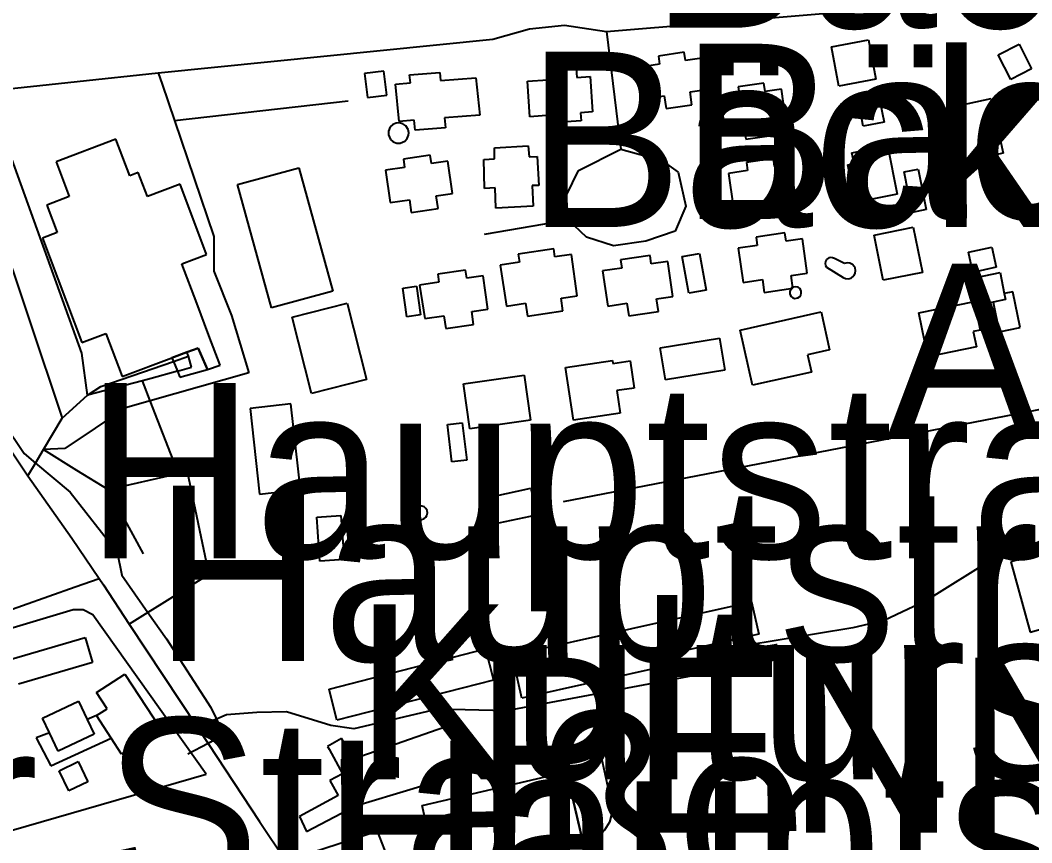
# Model space of a CAD drawing. Extents: x -3657 to 4700, y -7332 to 8131.
# Drawn here: x -2832.9 to -2582.2, y -1825.9 to -1622.2 of the extents above; entities that cross this region are included whole.
import ezdxf

# ---------------------------------------------------------------- set-up
doc = ezdxf.new("R2010")
doc.units = 0
for name, color, linetype in [('OSM_BUILDING_KINDERGARTEN', 9, 'CONTINUOUS'), ('OSM_BUILDING_ROOF', 9, 'CONTINUOUS'), ('OSM_BUILDING_YES', 9, 'CONTINUOUS'), ('OSM_HIGHWAY_FOOTWAY', 8, 'CONTINUOUS'), ('OSM_HIGHWAY_RESIDENTIAL', 8, 'CONTINUOUS'), ('OSM_HIGHWAY_SECONDARY', 8, 'CONTINUOUS'), ('OSM_HIGHWAY_SERVICE', 8, 'CONTINUOUS'), ('OSM_HIGHWAY_STEPS', 8, 'CONTINUOUS'), ('OSM_LABELS', 8, 'CONTINUOUS'), ('OSM_LANDUSE_FARMYARD', 3, 'CONTINUOUS'), ('OSM_LEISURE_SWIMMING_POOL', 3, 'CONTINUOUS')]:
    doc.layers.add(name, color=color, linetype=linetype)

msp = doc.modelspace()

# ---------------------------------------------------------------- linework, layer by layer
at = {"layer": 'OSM_BUILDING_KINDERGARTEN'}
for p, q in [((-2547.534641, -1745.377393), (-2587.390986, -1756.341213)), ((-2587.390986, -1756.341213), (-2582.60519, -1773.732099)), ((-2582.60519, -1773.732099), (-2542.75643, -1762.75716))]:
    msp.add_line(p, q, dxfattribs=at)
at = {"layer": 'OSM_BUILDING_ROOF'}
for p, q in [((-2791.557101, -1704.379824), (-2795.326578, -1705.76976)), ((-2788.796357, -1703.36795), (-2791.557101, -1704.379824)), ((-2786.467927, -1708.649709), (-2788.796357, -1703.36795)), ((-2795.326578, -1705.76976), (-2794.917017, -1706.737156)), ((-2794.917017, -1706.737156), (-2793.931037, -1709.094488)), ((-2793.931037, -1709.094488), (-2793.293943, -1710.59562)), ((-2793.293943, -1710.59562), (-2786.467927, -1708.649709))]:
    msp.add_line(p, q, dxfattribs=at)
at = {"layer": 'OSM_BUILDING_YES'}
for p, q in [((-2631.858683, -1628.722795), (-2622.651146, -1626.999274)), ((-2630.023243, -1638.530188), (-2631.858683, -1628.722795)), ((-2622.651146, -1626.999274), (-2620.815707, -1636.806667)), ((-2590.508199, -1630.746543), (-2585.350765, -1628.111223)), ((-2585.350765, -1628.111223), (-2582.241136, -1634.193586)), ((-2668.309604, -1630.101613), (-2674.718474, -1631.046769)), ((-2674.718474, -1631.046769), (-2674.415095, -1633.070517)), ((-2668.01381, -1632.13648), (-2668.309604, -1630.101613)), ((-2663.963708, -1631.558266), (-2668.01381, -1632.13648)), ((-2662.856376, -1639.341911), (-2663.963708, -1631.558266)), ((-2587.39857, -1636.828906), (-2590.508199, -1630.746543)), ((-2702.333498, -1634.571649), (-2695.067584, -1634.071271)), ((-2695.067584, -1634.071271), (-2694.90831, -1636.317409)), ((-2674.415095, -1633.070517), (-2679.185721, -1633.793284)), ((-2679.185721, -1633.793284), (-2678.017714, -1641.565809)), ((-2582.241136, -1634.193586), (-2587.39857, -1636.828906)), ((-2742.751092, -1634.805158), (-2747.559641, -1635.383372)), ((-2747.559641, -1635.383372), (-2746.846701, -1641.34342)), ((-2742.038153, -1640.765206), (-2742.751092, -1634.805158)), ((-2736.380145, -1635.728076), (-2728.886697, -1635.127623)), ((-2736.182949, -1637.707346), (-2736.380145, -1635.728076)), ((-2728.886697, -1635.127623), (-2728.689501, -1637.106893)), ((-2728.689501, -1637.106893), (-2719.944617, -1636.406365)), ((-2719.944617, -1636.406365), (-2719.011728, -1645.657783)), ((-2707.172384, -1637.273685), (-2702.166639, -1636.940101)), ((-2702.166639, -1636.940101), (-2702.333498, -1634.571649)), ((-2694.90831, -1636.317409), (-2691.646991, -1636.095019)), ((-2691.646991, -1636.095019), (-2691.040235, -1644.868299)), ((-2620.815707, -1636.806667), (-2630.023243, -1638.530188)), ((-2739.914504, -1638.007572), (-2736.182949, -1637.707346)), ((-2738.989199, -1647.25899), (-2739.914504, -1638.007572)), ((-2706.573211, -1646.080323), (-2707.172384, -1637.273685)), ((-2666.868556, -1639.909005), (-2662.856376, -1639.341911)), ((-2648.590004, -1637.751823), (-2654.968536, -1638.685861)), ((-2654.968536, -1638.685861), (-2654.665158, -1640.720728)), ((-2648.29421, -1639.786691), (-2648.590004, -1637.751823)), ((-2644.244108, -1639.208477), (-2648.29421, -1639.786691)), ((-2643.136777, -1646.958763), (-2644.244108, -1639.208477)), ((-2746.846701, -1641.34342), (-2742.038153, -1640.765206)), ((-2678.017714, -1641.565809), (-2673.269842, -1640.854162)), ((-2673.269842, -1640.854162), (-2672.807189, -1644.023217)), ((-2666.39832, -1643.08918), (-2666.868556, -1639.909005)), ((-2654.665158, -1640.720728), (-2659.435784, -1641.432376)), ((-2659.435784, -1641.432376), (-2658.267777, -1649.182662)), ((-2603.652071, -1644.000978), (-2592.282963, -1641.521332)), ((-2592.282963, -1641.521332), (-2589.317439, -1655.120471)), ((-2672.807189, -1644.023217), (-2666.39832, -1643.08918)), ((-2624.987161, -1643.233733), (-2619.860065, -1642.199621)), ((-2623.940505, -1648.426536), (-2624.987161, -1643.233733)), ((-2619.860065, -1642.199621), (-2618.813409, -1647.392424)), ((-2600.694131, -1657.600118), (-2603.652071, -1644.000978)), ((-2735.25006, -1646.958763), (-2738.989199, -1647.25899)), ((-2735.007357, -1649.416171), (-2735.25006, -1646.958763)), ((-2719.011728, -1645.657783), (-2727.756612, -1646.358311)), ((-2727.756612, -1646.358311), (-2727.513909, -1648.815719)), ((-2701.468869, -1645.7245), (-2706.573211, -1646.080323)), ((-2701.339933, -1647.592575), (-2701.468869, -1645.7245)), ((-2691.040235, -1644.868299), (-2694.036097, -1645.079569)), ((-2694.036097, -1645.079569), (-2693.899577, -1647.081078)), ((-2647.156541, -1647.525858), (-2643.136777, -1646.958763)), ((-2727.513909, -1648.815719), (-2735.007357, -1649.416171)), ((-2693.899577, -1647.081078), (-2701.339933, -1647.592575)), ((-2658.267777, -1649.182662), (-2653.527489, -1648.459895)), ((-2653.527489, -1648.459895), (-2653.057252, -1651.64007)), ((-2646.686305, -1650.706032), (-2647.156541, -1647.525858)), ((-2618.813409, -1647.392424), (-2623.940505, -1648.426536)), ((-2809.16822, -1651.62895), (-2823.988258, -1657.233175)), ((-2805.740044, -1660.691337), (-2809.16822, -1651.62895)), ((-2653.057252, -1651.64007), (-2646.686305, -1650.706032)), ((-2715.378771, -1653.741654), (-2706.990357, -1653.285755)), ((-2715.318095, -1656.488169), (-2715.378771, -1653.741654)), ((-2706.990357, -1653.285755), (-2706.770407, -1656.02115)), ((-2626.784678, -1654.998157), (-2617.986703, -1653.230157)), ((-2617.986703, -1653.230157), (-2615.56726, -1665.294807)), ((-2731.283387, -1655.609729), (-2737.904621, -1656.588244)), ((-2737.904621, -1656.588244), (-2737.608827, -1658.611992)), ((-2730.980008, -1657.644596), (-2731.283387, -1655.609729)), ((-2717.972657, -1656.632722), (-2715.318095, -1656.488169)), ((-2717.820968, -1663.860392), (-2717.972657, -1656.632722)), ((-2706.770407, -1656.02115), (-2704.775694, -1655.909955)), ((-2704.775694, -1655.909955), (-2704.388887, -1663.070908)), ((-2646.223652, -1656.388093), (-2652.905563, -1657.377728)), ((-2645.920274, -1658.42296), (-2646.223652, -1656.388093)), ((-2626.246181, -1657.655715), (-2626.784678, -1654.998157)), ((-2589.317439, -1655.120471), (-2600.694131, -1657.600118)), ((-2823.988258, -1657.233175), (-2820.726939, -1665.87302)), ((-2779.012402, -1662.870757), (-2763.843479, -1658.700948)), ((-2763.843479, -1658.700948), (-2755.439896, -1689.257314)), ((-2737.608827, -1658.611992), (-2742.379454, -1659.334759)), ((-2742.379454, -1659.334759), (-2741.173524, -1667.329674)), ((-2726.929906, -1657.066382), (-2730.980008, -1657.644596)), ((-2725.792237, -1665.072417), (-2726.929906, -1657.066382)), ((-2652.609769, -1659.401476), (-2657.380395, -1660.124243)), ((-2652.905563, -1657.377728), (-2652.609769, -1659.401476)), ((-2641.870172, -1657.844747), (-2645.920274, -1658.42296)), ((-2640.724918, -1665.917498), (-2641.870172, -1657.844747)), ((-2627.816165, -1657.967061), (-2626.246181, -1657.655715)), ((-2626.564729, -1664.205097), (-2627.816165, -1657.967061)), ((-2613.853171, -1659.723941), (-2610.318812, -1659.023413)), ((-2610.318812, -1659.023413), (-2608.324099, -1669.064315)), ((-2803.631564, -1659.901853), (-2805.740044, -1660.691337)), ((-2801.378979, -1665.87302), (-2803.631564, -1659.901853)), ((-2657.380395, -1660.124243), (-2656.166881, -1668.185875)), ((-2611.858458, -1669.764843), (-2613.853171, -1659.723941)), ((-2793.25602, -1662.80404), (-2801.378979, -1665.87302)), ((-2786.680292, -1680.194927), (-2793.25602, -1662.80404)), ((-2770.601234, -1693.427123), (-2779.012402, -1662.870757)), ((-2715.151237, -1663.704719), (-2717.820968, -1663.860392)), ((-2715.022301, -1668.74185), (-2715.151237, -1663.704719)), ((-2704.388887, -1663.070908), (-2705.989208, -1663.148745)), ((-2705.989208, -1663.148745), (-2705.769259, -1668.241472)), ((-2624.835471, -1663.860392), (-2626.564729, -1664.205097)), ((-2624.198377, -1667.029448), (-2624.835471, -1663.860392)), ((-2820.726939, -1665.87302), (-2826.278765, -1667.963485)), ((-2741.173524, -1667.329674), (-2736.433236, -1666.618026)), ((-2736.433236, -1666.618026), (-2735.962999, -1669.798201)), ((-2729.804417, -1665.650631), (-2725.792237, -1665.072417)), ((-2729.33418, -1668.819686), (-2729.804417, -1665.650631)), ((-2644.737098, -1666.484593), (-2640.724918, -1665.917498)), ((-2644.266861, -1669.664767), (-2644.737098, -1666.484593)), ((-2615.56726, -1665.294807), (-2624.198377, -1667.029448)), ((-2826.278765, -1667.963485), (-2823.707633, -1674.768615)), ((-2735.962999, -1669.798201), (-2729.33418, -1668.819686)), ((-2705.769259, -1668.241472), (-2715.022301, -1668.74185)), ((-2656.166881, -1668.185875), (-2651.419008, -1667.463108)), ((-2651.419008, -1667.463108), (-2650.956356, -1670.643283)), ((-2608.324099, -1669.064315), (-2611.858458, -1669.764843)), ((-2650.956356, -1670.643283), (-2644.266861, -1669.664767)), ((-2621.285943, -1675.413545), (-2611.562664, -1673.456514)), ((-2611.562664, -1673.456514), (-2609.302494, -1684.631605)), ((-2823.707633, -1674.768615), (-2827.370928, -1676.158551)), ((-2827.370928, -1676.158551), (-2817.61731, -1702.000252)), ((-2643.394648, -1674.86869), (-2650.508873, -1675.913922)), ((-2650.508873, -1675.913922), (-2650.205495, -1677.948789)), ((-2643.09127, -1676.903557), (-2643.394648, -1674.86869)), ((-2639.041167, -1676.325344), (-2643.09127, -1676.903557)), ((-2637.835238, -1684.820636), (-2639.041167, -1676.325344)), ((-2619.025774, -1686.588635), (-2621.285943, -1675.413545)), ((-2700.649747, -1678.782751), (-2709.455307, -1680.083732)), ((-2700.353953, -1680.817619), (-2700.649747, -1678.782751)), ((-2650.205495, -1677.948789), (-2654.983705, -1678.660437)), ((-2654.983705, -1678.660437), (-2653.701931, -1687.14461)), ((-2597.857542, -1679.638952), (-2592.070598, -1678.38245)), ((-2592.070598, -1678.38245), (-2590.98602, -1683.375102)), ((-2792.800953, -1682.518901), (-2786.680292, -1680.194927)), ((-2709.151928, -1682.10748), (-2713.930139, -1682.830247)), ((-2709.455307, -1680.083732), (-2709.151928, -1682.10748)), ((-2696.296266, -1680.239405), (-2700.353953, -1680.817619)), ((-2694.847634, -1690.42486), (-2696.296266, -1680.239405)), ((-2676.773863, -1680.450675), (-2684.077699, -1681.529266)), ((-2684.077699, -1681.529266), (-2683.781905, -1683.564133)), ((-2676.478069, -1682.485542), (-2676.773863, -1680.450675)), ((-2672.420382, -1681.918448), (-2676.478069, -1682.485542)), ((-2671.184115, -1690.602772), (-2672.420382, -1681.918448)), ((-2668.825347, -1680.717543), (-2664.509789, -1679.939179)), ((-2667.209857, -1689.77993), (-2668.825347, -1680.717543)), ((-2664.509789, -1679.939179), (-2662.894298, -1689.012685)), ((-2596.772964, -1684.631605), (-2597.857542, -1679.638952)), ((-2789.114905, -1692.281816), (-2792.800953, -1682.518901)), ((-2722.515749, -1684.042271), (-2729.417609, -1685.054145)), ((-2722.219955, -1686.077139), (-2722.515749, -1684.042271)), ((-2713.930139, -1682.830247), (-2712.398078, -1693.004583)), ((-2683.781905, -1683.564133), (-2688.552531, -1684.275781)), ((-2688.552531, -1684.275781), (-2687.248004, -1692.960105)), ((-2590.98602, -1683.375102), (-2596.772964, -1684.631605)), ((-2729.121815, -1687.089012), (-2733.892441, -1687.811779)), ((-2729.417609, -1685.054145), (-2729.121815, -1687.089012)), ((-2718.162268, -1685.498925), (-2722.219955, -1686.077139)), ((-2716.986677, -1693.782947), (-2718.162268, -1685.498925)), ((-2653.701931, -1687.14461), (-2648.961643, -1686.432962)), ((-2648.961643, -1686.432962), (-2648.491406, -1689.613137)), ((-2641.847418, -1685.38773), (-2637.835238, -1684.820636)), ((-2641.377182, -1688.567905), (-2641.847418, -1685.38773)), ((-2609.302494, -1684.631605), (-2619.025774, -1686.588635)), ((-2597.561748, -1686.232812), (-2590.045547, -1684.687202)), ((-2596.416495, -1691.848155), (-2597.561748, -1686.232812)), ((-2590.045547, -1684.687202), (-2588.991307, -1689.868886)), ((-2755.439896, -1689.257314), (-2770.601234, -1693.427123)), ((-2733.892441, -1687.811779), (-2732.64859, -1696.084682)), ((-2662.894298, -1689.012685), (-2667.209857, -1689.77993)), ((-2648.491406, -1689.613137), (-2641.377182, -1688.567905)), ((-2586.844904, -1689.435225), (-2588.991307, -1689.868886)), ((-2585.032218, -1698.297461), (-2586.844904, -1689.435225)), ((-2698.85223, -1691.003074), (-2694.847634, -1690.42486)), ((-2698.389578, -1694.16101), (-2698.85223, -1691.003074)), ((-2675.203879, -1691.169866), (-2671.184115, -1690.602772)), ((-2674.733643, -1694.338922), (-2675.203879, -1691.169866)), ((-2610.189876, -1694.672506), (-2596.416495, -1691.848155)), ((-2596.416495, -1691.848155), (-2596.196545, -1692.915627)), ((-2596.196545, -1692.915627), (-2596.416495, -1691.848155)), ((-2591.782389, -1692.014948), (-2596.196545, -1692.915627)), ((-2588.680344, -1691.370017), (-2591.782389, -1692.014948)), ((-2588.680344, -1691.370017), (-2591.782389, -1692.014948)), ((-2591.782389, -1692.014948), (-2590.273081, -1699.376052)), ((-2588.991307, -1689.868886), (-2588.680344, -1691.370017)), ((-2588.991307, -1689.868886), (-2588.680344, -1691.370017)), ((-2786.119042, -1700.243372), (-2789.114905, -1692.281816)), ((-2765.504476, -1695.6955), (-2751.844861, -1692.248457)), ((-2751.844861, -1692.248457), (-2747.074235, -1711.173834)), ((-2720.998857, -1694.361161), (-2716.986677, -1693.782947)), ((-2720.52862, -1697.530216), (-2720.998857, -1694.361161)), ((-2712.398078, -1693.004583), (-2707.657789, -1692.292935)), ((-2707.657789, -1692.292935), (-2707.187553, -1695.46199)), ((-2707.187553, -1695.46199), (-2698.389578, -1694.16101)), ((-2687.248004, -1692.960105), (-2682.507716, -1692.237338)), ((-2682.507716, -1692.237338), (-2682.037479, -1695.417512)), ((-2682.037479, -1695.417512), (-2674.733643, -1694.338922)), ((-2654.490715, -1698.964631), (-2634.407062, -1694.438997)), ((-2634.407062, -1694.438997), (-2632.298581, -1703.834968)), ((-2596.196545, -1692.915627), (-2594.960278, -1698.931272)), ((-2760.73385, -1714.620876), (-2765.504476, -1695.6955)), ((-2732.64859, -1696.084682), (-2727.900717, -1695.373034)), ((-2727.900717, -1695.373034), (-2727.438065, -1698.54209)), ((-2607.967629, -1705.536251), (-2610.189876, -1694.672506)), ((-2727.438065, -1698.54209), (-2720.52862, -1697.530216)), ((-2651.419008, -1712.608248), (-2654.490715, -1698.964631)), ((-2594.960278, -1698.931272), (-2596.689535, -1699.287096)), ((-2596.689535, -1699.287096), (-2595.91592, -1703.067723)), ((-2590.273081, -1699.376052), (-2585.032218, -1698.297461)), ((-2817.61731, -1702.000252), (-2811.655924, -1699.754115)), ((-2811.655924, -1699.754115), (-2807.636159, -1710.406589)), ((-2783.32796, -1707.626715), (-2786.119042, -1700.243372)), ((-2674.308913, -1703.345711), (-2659.56472, -1700.899422)), ((-2659.56472, -1700.899422), (-2658.252608, -1708.816501)), ((-2795.326578, -1705.76976), (-2791.557101, -1704.379824)), ((-2791.557101, -1704.379824), (-2788.796357, -1703.36795)), ((-2788.796357, -1703.36795), (-2786.467927, -1708.649709)), ((-2673.004385, -1711.262789), (-2674.308913, -1703.345711)), ((-2632.298581, -1703.834968), (-2637.766978, -1705.069232)), ((-2595.91592, -1703.067723), (-2607.967629, -1705.536251)), ((-2807.636159, -1710.406589), (-2795.326578, -1705.76976)), ((-2697.72973, -1708.171571), (-2686.133088, -1706.42581)), ((-2686.133088, -1706.42581), (-2686.011737, -1707.226414)), ((-2686.011737, -1707.226414), (-2681.711347, -1706.570364)), ((-2681.711347, -1706.570364), (-2680.702614, -1713.286537)), ((-2637.766978, -1705.069232), (-2636.811336, -1709.327998)), ((-2786.467927, -1708.649709), (-2783.32796, -1707.626715)), ((-2695.765354, -1721.214735), (-2697.72973, -1708.171571)), ((-2658.252608, -1708.816501), (-2673.004385, -1711.262789)), ((-2636.811336, -1709.327998), (-2651.419008, -1712.608248)), ((-2747.074235, -1711.173834), (-2760.73385, -1714.620876)), ((-2723.016324, -1712.219066), (-2707.99909, -1710.095243)), ((-2707.99909, -1710.095243), (-2706.413938, -1721.270333)), ((-2721.431171, -1723.394156), (-2723.016324, -1712.219066)), ((-2680.702614, -1713.286537), (-2685.003003, -1713.931468)), ((-2685.003003, -1713.931468), (-2684.168713, -1719.468975)), ((-2765.777517, -1717.211718), (-2775.895188, -1718.334787)), ((-2763.441503, -1738.42771), (-2765.777517, -1717.211718)), ((-2775.895188, -1718.334787), (-2773.559174, -1739.539659)), ((-2684.168713, -1719.468975), (-2695.765354, -1721.214735)), ((-2706.413938, -1721.270333), (-2721.431171, -1723.394156)), ((-2773.559174, -1739.539659), (-2763.441503, -1738.42771)), ((-2715.788332, -1740.128992), (-2706.300171, -1738.127484)), ((-2706.300171, -1738.127484), (-2704.897046, -1744.754701)), ((-2714.385207, -1746.75621), (-2715.788332, -1740.128992)), ((-2704.897046, -1744.754701), (-2714.385207, -1746.75621)), ((-2759.3914, -1745.243959), (-2753.392091, -1744.832538)), ((-2758.632954, -1756.18554), (-2759.3914, -1745.243959)), ((-2753.392091, -1744.832538), (-2752.633645, -1755.762999)), ((-2752.633645, -1755.762999), (-2758.632954, -1756.18554)), ((-2710.972199, -1779.458638), (-2651.616204, -1766.248681)), ((-2651.616204, -1766.248681), (-2649.833856, -1774.265835)), ((-2649.833856, -1774.265835), (-2673.626311, -1779.558713)), ((-2835.167754, -1780.459392), (-2816.760266, -1775.055319)), ((-2816.760266, -1775.055319), (-2814.939995, -1781.259996)), ((-2756.357616, -1787.842735), (-2717.578265, -1777.913029)), ((-2717.578265, -1777.913029), (-2715.606305, -1785.618837)), ((-2708.605847, -1790.111112), (-2710.972199, -1779.458638)), ((-2673.626311, -1779.558713), (-2673.042308, -1782.194033)), ((-2814.939995, -1781.259996), (-2833.347483, -1786.664069)), ((-2673.042308, -1782.194033), (-2708.605847, -1790.111112)), ((-2813.9616, -1788.721175), (-2806.945973, -1784.151064)), ((-2806.945973, -1784.151064), (-2798.155582, -1797.661248)), ((-2715.606305, -1785.618837), (-2754.385656, -1795.548544)), ((-2811.36013, -1792.724193), (-2813.9616, -1788.721175)), ((-2754.385656, -1795.548544), (-2756.357616, -1787.842735)), ((-2827.333005, -1795.059286), (-2818.459186, -1790.844998)), ((-2818.459186, -1790.844998), (-2816.320367, -1795.359513)), ((-2813.991938, -1794.436595), (-2816.320367, -1795.359513)), ((-2813.991938, -1794.436595), (-2811.36013, -1792.724193)), ((-2810.351396, -1800.01858), (-2813.991938, -1794.436595)), ((-2810.351396, -1800.01858), (-2813.991938, -1794.436595)), ((-2825.611333, -1798.684241), (-2827.333005, -1795.059286)), ((-2816.320367, -1795.359513), (-2814.583526, -1799.006706)), ((-2816.320367, -1795.359513), (-2814.583526, -1799.006706)), ((-2725.974264, -1796.749449), (-2750.085266, -1805.144666)), ((-2721.93933, -1808.313721), (-2725.974264, -1796.749449)), ((-2825.611333, -1798.684241), (-2828.948496, -1799.940743)), ((-2828.948496, -1799.940743), (-2825.285201, -1806.868187)), ((-2823.46493, -1803.220994), (-2825.611333, -1798.684241)), ((-2823.46493, -1803.220994), (-2825.611333, -1798.684241)), ((-2814.583526, -1799.006706), (-2823.46493, -1803.220994)), ((-2814.583526, -1799.006706), (-2823.46493, -1803.220994)), ((-2798.155582, -1797.661248), (-2807.795433, -1803.943761)), ((-2825.285201, -1806.868187), (-2810.351396, -1800.01858)), ((-2807.795433, -1803.943761), (-2810.351396, -1800.01858)), ((-2753.27074, -1800.096416), (-2756.752008, -1802.064567)), ((-2756.752008, -1802.064567), (-2756.357616, -1802.720617)), ((-2750.085266, -1805.144666), (-2753.27074, -1800.096416)), ((-2756.357616, -1802.720617), (-2753.050791, -1808.858577)), ((-2698.048277, -1805.433773), (-2689.189626, -1803.510101)), ((-2689.189626, -1803.510101), (-2686.383375, -1816.408712)), ((-2823.252565, -1808.091332), (-2818.557784, -1805.800716)), ((-2818.557784, -1805.800716), (-2816.115587, -1810.804488)), ((-2697.479442, -1808.34708), (-2698.048277, -1805.433773)), ((-2820.817953, -1813.095103), (-2823.252565, -1808.091332)), ((-2753.050791, -1808.858577), (-2756.114913, -1810.504262)), ((-2735.462425, -1812.450173), (-2721.93933, -1808.313721)), ((-2733.232593, -1816.66446), (-2697.479442, -1808.34708)), ((-2697.479442, -1808.34708), (-2692.30684, -1830.597185)), ((-2693.421755, -1825.737966), (-2697.479442, -1808.34708)), ((-2816.115587, -1810.804488), (-2820.817953, -1813.095103)), ((-2756.114913, -1810.504262), (-2754.105031, -1814.251531)), ((-2749.81981, -1816.753416), (-2735.462425, -1812.450173)), ((-2754.105031, -1814.251531), (-2763.661452, -1819.399856)), ((-2761.970117, -1823.124886), (-2749.81981, -1816.753416)), ((-2730.797981, -1827.961865), (-2733.232593, -1816.66446)), ((-2686.383375, -1816.408712), (-2686.262024, -1817.654095)), ((-2763.661452, -1819.399856), (-2761.970117, -1823.124886)), ((-2686.39096, -1819.221944), (-2686.838443, -1820.789792)), ((-2686.262024, -1817.654095), (-2686.39096, -1819.221944)), ((-2686.838443, -1820.789792), (-2688.051957, -1822.846898)), ((-2689.932903, -1824.525942), (-2691.351198, -1825.248709)), ((-2688.651129, -1823.502948), (-2689.932903, -1824.525942)), ((-2688.051957, -1822.846898), (-2688.651129, -1823.502948)), ((-2691.351198, -1825.248709), (-2693.421755, -1825.737966))]:
    msp.add_line(p, q, dxfattribs=at)
at = {"layer": 'OSM_HIGHWAY_FOOTWAY'}
for p, q in [((-2791.208216, -1705.358339), (-2791.557101, -1704.379824)), ((-2812.877022, -1712.886235), (-2794.917017, -1706.737156)), ((-2794.917017, -1706.737156), (-2791.208216, -1705.358339)), ((-2790.44977, -1708.138212), (-2791.208216, -1705.358339)), ((-2793.931037, -1709.094488), (-2790.44977, -1708.138212)), ((-2802.569739, -1711.46294), (-2816.199016, -1715.010059)), ((-2800.415752, -1710.895846), (-2802.569739, -1711.46294)), ((-2800.643286, -1716.433354), (-2802.569739, -1711.46294)), ((-2816.199016, -1715.010059), (-2812.877022, -1712.886235)), ((-2793.673166, -1734.435812), (-2800.643286, -1716.433354)), ((-2837.079038, -1721.759591), (-2831.944358, -1729.509877)), ((-2831.944358, -1729.509877), (-2829.100185, -1731.878329)), ((-2829.100185, -1731.878329), (-2820.476652, -1739.072641)), ((-2820.476652, -1739.072641), (-2808.872426, -1753.950522)), ((-2808.872426, -1753.950522), (-2807.727173, -1759.621463)), ((-2807.727173, -1759.621463), (-2801.250043, -1768.884)), ((-2801.250043, -1768.884), (-2796.669028, -1775.433382)), ((-2796.669028, -1775.433382), (-2785.603299, -1792.390608)), ((-2785.603299, -1792.390608), (-2784.268434, -1795.292796)), ((-2784.268434, -1795.292796), (-2782.501254, -1799.117901)), ((-2782.501254, -1799.117901), (-2786.2859, -1801.364039)), ((-2786.2859, -1801.364039), (-2791.314398, -1803.95488))]:
    msp.add_line(p, q, dxfattribs=at)
at = {"layer": 'OSM_HIGHWAY_RESIDENTIAL'}
for p, q in [((-2687.596889, -1624.942168), (-2591.114956, -1616.824938)), ((-2715.75041, -1626.821362), (-2706.664225, -1624.319476)), ((-2706.664225, -1624.319476), (-2698.017939, -1623.3632)), ((-2698.017939, -1623.3632), (-2687.596889, -1624.942168)), ((-2798.671326, -1635.227699), (-2715.75041, -1626.821362)), ((-2862.987558, -1642.088426), (-2798.671326, -1635.227699))]:
    msp.add_line(p, q, dxfattribs=at)
at = {"layer": 'OSM_HIGHWAY_SECONDARY'}
for p, q in [((-2843.442401, -1716.500071), (-2830.958378, -1734.991787)), ((-2830.958378, -1734.991787), (-2820.105014, -1750.49236)), ((-2820.105014, -1750.49236), (-2813.294167, -1760.466545)), ((-2819.225216, -1762.557009), (-2813.294167, -1760.466545)), ((-2813.294167, -1760.466545), (-2812.270265, -1762.023274)), ((-2812.270265, -1762.023274), (-2805.846226, -1771.74171)), ((-2841.478026, -1770.396251), (-2819.225216, -1762.557009)), ((-2805.846226, -1771.74171), (-2789.023891, -1797.216468)), ((-2789.023891, -1797.216468), (-2786.2859, -1801.364039)), ((-2786.2859, -1801.364039), (-2773.544005, -1820.656358)), ((-2773.544005, -1820.656358), (-2767.082044, -1830.441512))]:
    msp.add_line(p, q, dxfattribs=at)
at = {"layer": 'OSM_HIGHWAY_SERVICE'}
for p, q in [((-2687.596889, -1624.942168), (-2684.039777, -1654.097478)), ((-2798.671326, -1635.227699), (-2797.738437, -1637.974213)), ((-2797.738437, -1637.974213), (-2794.689484, -1646.981002)), ((-2794.689484, -1646.981002), (-2751.571821, -1642.099545)), ((-2794.689484, -1646.981002), (-2784.935866, -1675.713771)), ((-2817.586972, -1704.624452), (-2835.675913, -1654.453301)), ((-2694.559425, -1659.390356), (-2684.039777, -1654.097478)), ((-2684.039777, -1654.097478), (-2673.853845, -1656.944068)), ((-2844.473888, -1655.231666), (-2822.448612, -1720.769956)), ((-2673.853845, -1656.944068), (-2669.788574, -1659.812897)), ((-2697.471858, -1665.483838), (-2694.559425, -1659.390356)), ((-2669.788574, -1659.812897), (-2667.892458, -1668.208114)), ((-2697.047128, -1671.644037), (-2697.471858, -1665.483838)), ((-2667.892458, -1668.208114), (-2670.531851, -1674.390552)), ((-2717.783045, -1675.146677), (-2697.047128, -1671.644037)), ((-2692.57988, -1675.891683), (-2697.047128, -1671.644037)), ((-2670.531851, -1674.390552), (-2677.866025, -1676.870199)), ((-2784.935866, -1675.713771), (-2784.935866, -1684.309139)), ((-2685.814541, -1678.082223), (-2692.57988, -1675.891683)), ((-2677.866025, -1676.870199), (-2685.814541, -1678.082223)), ((-2784.935866, -1684.309139), (-2780.52171, -1695.350795)), ((-2780.52171, -1695.350795), (-2776.259242, -1709.528149)), ((-2816.199016, -1715.010059), (-2817.586972, -1704.624452)), ((-2776.259242, -1709.528149), (-2800.643286, -1716.433354)), ((-2698.237888, -1741.396615), (-2538.433287, -1710.417708)), ((-2822.448612, -1720.769956), (-2816.199016, -1715.010059)), ((-2800.643286, -1716.433354), (-2806.771531, -1718.179114)), ((-2806.771531, -1718.179114), (-2821.826686, -1728.242255)), ((-2827.075134, -1728.498003), (-2822.448612, -1720.769956)), ((-2829.100185, -1731.878329), (-2827.075134, -1728.498003)), ((-2821.826686, -1728.242255), (-2827.075134, -1728.498003)), ((-2827.075134, -1728.498003), (-2818.937007, -1733.61297)), ((-2830.958378, -1734.991787), (-2829.100185, -1731.878329)), ((-2818.937007, -1733.61297), (-2811.117427, -1738.394352)), ((-2811.117427, -1738.394352), (-2793.673166, -1734.435812)), ((-2793.673166, -1734.435812), (-2791.526763, -1733.946555)), ((-2791.526763, -1733.946555), (-2786.134211, -1759.488029)), ((-2811.117427, -1738.394352), (-2802.395296, -1754.384182)), ((-2573.026016, -1750.114297), (-2586.458097, -1753.372308)), ((-2586.458097, -1753.372308), (-2591.539686, -1755.407175)), ((-2591.539686, -1755.407175), (-2608.422697, -1765.981813)), ((-2786.134211, -1759.488029), (-2797.814282, -1766.749058)), ((-2797.814282, -1766.749058), (-2801.250043, -1768.884)), ((-2608.422697, -1765.981813), (-2618.79824, -1770.86327)), ((-2801.250043, -1768.884), (-2805.846226, -1771.74171)), ((-2618.79824, -1770.86327), (-2626.534391, -1772.697986)), ((-2626.534391, -1772.697986), (-2653.588164, -1777.179142)), ((-2653.588164, -1777.179142), (-2652.571847, -1782.060599)), ((-2652.571847, -1782.060599), (-2712.382909, -1793.246809)), ((-2781.750393, -1794.269802), (-2784.268434, -1795.292796)), ((-2774.219022, -1793.65823), (-2781.750393, -1794.269802)), ((-2766.900017, -1793.458079), (-2774.219022, -1793.65823)), ((-2755.910133, -1796.916241), (-2766.900017, -1793.458079)), ((-2729.4707, -1792.846507), (-2750.214202, -1797.727964)), ((-2712.382909, -1793.246809), (-2729.4707, -1792.846507)), ((-2784.268434, -1795.292796), (-2789.023891, -1797.216468)), ((-2750.214202, -1797.727964), (-2755.910133, -1796.916241)), ((-2767.082044, -1830.441512), (-2744.412089, -1823.069288)), ((-2744.412089, -1823.069288), (-2736.289131, -1843.840501))]:
    msp.add_line(p, q, dxfattribs=at)
at = {"layer": 'OSM_HIGHWAY_STEPS'}
msp.add_line((-2793.931037, -1709.094488), (-2800.415752, -1710.895846), dxfattribs=at)
at = {"layer": 'OSM_LANDUSE_FARMYARD'}
for p, q in [((-2819.756128, -1768.205711), (-2873.87126, -1784.284498)), ((-2817.321516, -1768.205711), (-2819.756128, -1768.205711)), ((-2814.87932, -1769.428856), (-2817.321516, -1768.205711)), ((-2786.801644, -1808.903055), (-2814.87932, -1769.428856)), ((-2871.838625, -1833.532731), (-2786.801644, -1808.903055))]:
    msp.add_line(p, q, dxfattribs=at)
at = {"layer": 'OSM_LEISURE_SWIMMING_POOL'}
for p, q in [((-2741.188693, -1648.604448), (-2741.643761, -1649.6608)), ((-2740.551598, -1647.992876), (-2741.188693, -1648.604448)), ((-2739.740061, -1647.637052), (-2740.551598, -1647.992876)), ((-2738.936108, -1647.570336), (-2739.740061, -1647.637052)), ((-2738.079064, -1647.792725), (-2738.936108, -1647.570336)), ((-2737.343371, -1648.293103), (-2738.079064, -1647.792725)), ((-2736.744199, -1649.204901), (-2737.343371, -1648.293103)), ((-2736.577341, -1650.072221), (-2736.744199, -1649.204901)), ((-2741.643761, -1649.6608), (-2741.651345, -1650.53924)), ((-2741.651345, -1650.53924), (-2741.143186, -1651.684548)), ((-2741.143186, -1651.684548), (-2740.483338, -1652.273881)), ((-2737.570905, -1652.129328), (-2736.971733, -1651.473277)), ((-2736.971733, -1651.473277), (-2736.638016, -1650.650435)), ((-2736.638016, -1650.650435), (-2736.577341, -1650.072221)), ((-2740.483338, -1652.273881), (-2739.588372, -1652.629705)), ((-2739.588372, -1652.629705), (-2738.70099, -1652.629705)), ((-2738.70099, -1652.629705), (-2737.570905, -1652.129328)), ((-2633.322484, -1681.918448), (-2633.398328, -1682.407706)), ((-2633.087365, -1681.473669), (-2633.322484, -1681.918448)), ((-2632.526115, -1681.051128), (-2633.087365, -1681.473669)), ((-2632.033125, -1680.928814), (-2632.526115, -1681.051128)), ((-2631.540135, -1680.99553), (-2632.033125, -1680.928814)), ((-2631.092652, -1681.21792), (-2631.540135, -1680.99553)), ((-2628.635286, -1682.429945), (-2631.092652, -1681.21792)), ((-2633.398328, -1682.407706), (-2633.292146, -1682.896964)), ((-2633.292146, -1682.896964), (-2633.034274, -1683.330624)), ((-2633.034274, -1683.330624), (-2628.946249, -1685.888107)), ((-2627.9451, -1682.274272), (-2628.635286, -1682.429945)), ((-2627.262499, -1682.352109), (-2627.9451, -1682.274272)), ((-2626.648158, -1682.663454), (-2627.262499, -1682.352109)), ((-2626.19309, -1683.152712), (-2626.648158, -1682.663454)), ((-2625.995894, -1683.541894), (-2626.19309, -1683.152712)), ((-2625.859374, -1684.186825), (-2625.995894, -1683.541894)), ((-2625.957972, -1684.876233), (-2625.859374, -1684.186825)), ((-2628.946249, -1685.888107), (-2628.331908, -1686.166095)), ((-2628.331908, -1686.166095), (-2627.641722, -1686.221692)), ((-2627.641722, -1686.221692), (-2626.966705, -1686.032661)), ((-2626.966705, -1686.032661), (-2626.291688, -1685.487806)), ((-2626.291688, -1685.487806), (-2625.957972, -1684.876233)), ((-2738.086648, -1688.556785), (-2734.711563, -1688.067528)), ((-2737.055162, -1695.651022), (-2738.086648, -1688.556785)), ((-2734.711563, -1688.067528), (-2733.680076, -1695.161764)), ((-2642.021861, -1688.934848), (-2642.188719, -1689.401867)), ((-2642.188719, -1689.401867), (-2642.181134, -1689.913364)), ((-2641.703313, -1688.534546), (-2642.021861, -1688.934848)), ((-2641.270999, -1688.278798), (-2641.703313, -1688.534546)), ((-2640.778009, -1688.189842), (-2641.270999, -1688.278798)), ((-2640.102992, -1688.334396), (-2640.778009, -1688.189842)), ((-2639.701016, -1688.634622), (-2640.102992, -1688.334396)), ((-2639.427975, -1689.057163), (-2639.701016, -1688.634622)), ((-2639.344546, -1689.301791), (-2639.427975, -1689.057163)), ((-2639.314208, -1689.813288), (-2639.344546, -1689.301791)), ((-2642.181134, -1689.913364), (-2642.082536, -1690.21359)), ((-2642.082536, -1690.21359), (-2641.809496, -1690.636131)), ((-2641.809496, -1690.636131), (-2641.399935, -1690.936357)), ((-2641.399935, -1690.936357), (-2640.922114, -1691.08091)), ((-2640.922114, -1691.08091), (-2640.186421, -1690.969715)), ((-2640.186421, -1690.969715), (-2639.761691, -1690.691728)), ((-2639.761691, -1690.691728), (-2639.465897, -1690.291426)), ((-2639.465897, -1690.291426), (-2639.314208, -1689.813288)), ((-2733.680076, -1695.161764), (-2737.055162, -1695.651022)), ((-2727.013335, -1722.348924), (-2723.35004, -1721.904144)), ((-2723.35004, -1721.904144), (-2722.219955, -1731.111084)), ((-2725.88325, -1731.555864), (-2727.013335, -1722.348924)), ((-2722.219955, -1731.111084), (-2725.88325, -1731.555864)), ((-2735.159046, -1743.487079), (-2735.295567, -1744.054173)), ((-2735.295567, -1744.054173), (-2735.174215, -1744.78806)), ((-2735.174215, -1744.78806), (-2734.870837, -1745.277318)), ((-2734.840499, -1742.997822), (-2735.159046, -1743.487079)), ((-2734.370262, -1742.653117), (-2734.840499, -1742.997822)), ((-2733.809012, -1742.486325), (-2734.370262, -1742.653117)), ((-2733.316022, -1742.508564), (-2733.809012, -1742.486325)), ((-2732.769941, -1742.708715), (-2733.316022, -1742.508564)), ((-2732.322458, -1743.086778), (-2732.769941, -1742.708715)), ((-2732.034248, -1743.598274), (-2732.322458, -1743.086778)), ((-2732.079755, -1744.821418), (-2731.943235, -1744.176488)), ((-2731.943235, -1744.176488), (-2732.034248, -1743.598274)), ((-2734.870837, -1745.277318), (-2734.408185, -1745.644261)), ((-2734.408185, -1745.644261), (-2733.854519, -1745.822173)), ((-2733.854519, -1745.822173), (-2733.429789, -1745.822173)), ((-2733.429789, -1745.822173), (-2732.868539, -1745.65538)), ((-2732.868539, -1745.65538), (-2732.398302, -1745.310676)), ((-2732.398302, -1745.310676), (-2732.079755, -1744.821418))]:
    msp.add_line(p, q, dxfattribs=at)

# ---------------------------------------------------------------- texts
at = {"layer": 'OSM_LABELS'}
for s, p in [('Bäckweg', (-2676.717706, -1624.026879)), ('Bäckweg', (-2669.257809, -1671.406273)), ('Bäckweg', (-2707.415087, -1673.395357)), ('August-Plattl-Weg', (-2618.335588, -1725.907161)), ('Hauptstraße', (-2816.699591, -1755.479452)), ('Hauptstraße', (-2799.788914, -1780.914549)), ('Kultursaal Premstätten', (-2750.038134, -1810.254073)), ('PENNY', (-2720.356706, -1823.46403)), ('Tobelbader Straße', (-3122.082451, -1838.489039)), ('Hauptstraße', (-2758.086467, -1844.061801))]:
    msp.add_text(s, height=43.418293, dxfattribs=at).set_placement(p)

doc.saveas('drawing.dxf')
